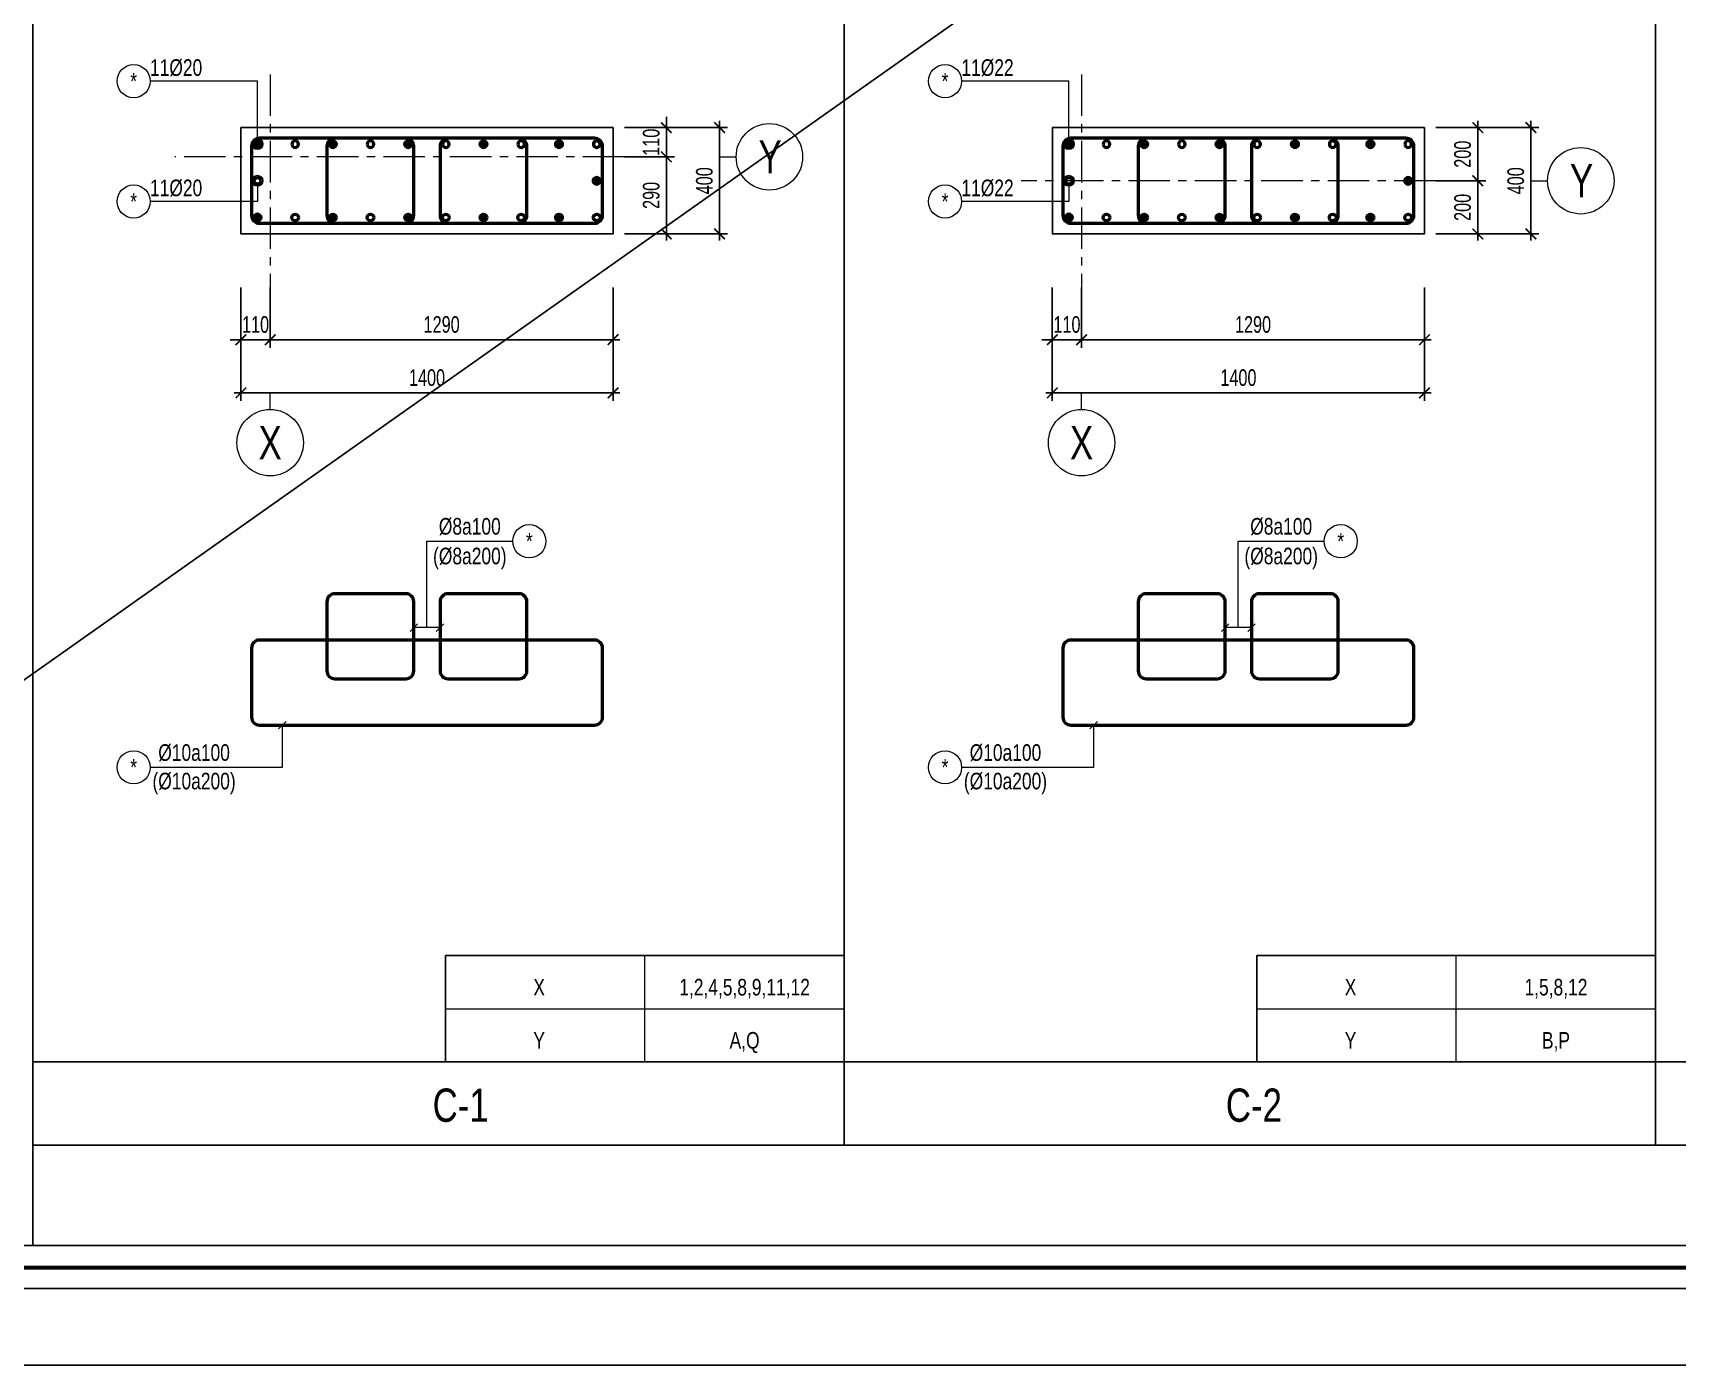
# Model space of a CAD drawing. Header units: millimetres. Extents: x -17374 to 181693, y -29783 to 15580.
# Drawn here: x 26665 to 32851, y 0 to 5011 of the extents above; entities that cross this region are included whole.
import ezdxf
from ezdxf.enums import TextEntityAlignment as Align

# ---------------------------------------------------------------- set-up
doc = ezdxf.new("R2010")
doc.units = ezdxf.units.MM
doc.header["$LTSCALE"] = 250
doc.header["$MEASUREMENT"] = 0
doc.linetypes.add('CENTER', pattern=[2, 1.25, -0.25, 0.25, -0.25])
doc.linetypes.add('CENTER2', pattern=[1.125, 0.75, -0.125, 0.125, -0.125])
doc.layers.add('CDC-KHUNGTEN', color=7, linetype='Continuous')
for name, color, linetype, lineweight in [('CDC.01.AXIS', 160, 'CENTER2', 13), ('CDC.02.DIM', 1, 'Continuous', 18), ('CDC.03.BORDER', 3, 'Continuous', 25), ('CDC.05.STEEL', 4, 'Continuous', 50), ('CDC.06.TEXT', 2, 'Continuous', 18), ('CDC.11.NOTE', 8, 'Continuous', 18), ('CDC.14.STEELNUM', 9, 'Continuous', 18), ('STEEL_NODE', 6, 'Continuous', 50)]:
    doc.layers.add(name, color=color, linetype=linetype, lineweight=lineweight)
doc.layers.add('KCS_Plotter', color=11, linetype='Continuous', plot=False)
doc.styles.add('KC_BIGTEXT', font='arial.ttf', dxfattribs={"width": 0.7})
doc.styles.add('KC_SMTEXT', font='arial.ttf', dxfattribs={"width": 0.7})
doc.styles.add('KCS_BIGTEXT', font='arial.ttf', dxfattribs={"width": 0.75})
doc.styles.add('KCS_SMTEXT', font='arial.ttf', dxfattribs={"width": 0.7})
doc.dimstyles.new('KCS_DIM25', dxfattribs={"dimscale": 25, "dimtxt": 2.5, "dimasz": 1.6, "dimexe": 1.2, "dimexo": 0, "dimgap": 1, "dimtad": 1, "dimdec": 0, "dimzin": 0, "dimdsep": 46, "dimtxsty": 'KCS_SMTEXT', "dimblk": 'ARCHTICK', "dimcen": 0, "dimdle": 1, "dimclrd": 1, "dimclre": 1, "dimclrt": 2, "dimadec": 0, "dimazin": 0, "dimtfac": 1, "dimtdec": 0, "dimtix": 1, "dimtmove": 2, "dimatfit": 3, "dimfxl": 1, "dimtolj": 1, "dimtzin": 0, "dimarcsym": 0})

# ---------------------------------------------------------------- blocks, each defined once
blk = doc.blocks.new('_ArchTick')
at = {"color": 0, "linetype": 'ByBlock', "const_width": 0.15}
blk.add_lwpolyline([(-0.5, -0.5), (0.5, 0.5)], dxfattribs=at)
blk = doc.blocks.new('*D483')
at = {"layer": 'CDC.02.DIM', "color": 1, "lineweight": -2, "transparency": 16777216}
for p, q in [((28890.4, 4544.7), (29078.6, 4544.7)), ((29048.6, 4569.7), (29048.6, 4229.7)), ((28890.4, 4254.7), (29078.6, 4254.7))]:
    blk.add_line(p, q, dxfattribs=at)
at = {"layer": 'Defpoints', "color": 0, "transparency": 16777216}
for p in [(28890.4, 4544.7), (28890.4, 4254.7), (29048.6, 4254.7)]:
    blk.add_point(p, dxfattribs=at)
at = {"layer": 'CDC.02.DIM', "color": 1, "lineweight": -2, "transparency": 16777216, "xscale": 40, "yscale": 40, "zscale": 40}
for p, rotation in [((29048.6, 4544.7), 90), ((29048.6, 4254.7), 270)]:
    blk.add_blockref('_ArchTick', p, dxfattribs=dict(at, rotation=rotation))
at = {"layer": 'CDC.02.DIM', "color": 2, "transparency": 16777216, "insert": (28991.6, 4399.7), "char_height": 62.5, "attachment_point": 5, "rotation": 90, "style": 'KCS_SMTEXT'}
blk.add_mtext('\\A1;290', dxfattribs=at)
blk = doc.blocks.new('*D481')
at = {"layer": 'CDC.02.DIM', "color": 1, "lineweight": -2, "transparency": 16777216}
for p, q in [((28890.4, 4654.7), (29078.6, 4654.7)), ((29048.6, 4654.7), (29048.6, 4694.7)), ((29048.6, 4654.7), (29048.6, 4544.7)), ((28890.4, 4544.7), (29078.6, 4544.7)), ((29048.6, 4544.7), (29048.6, 4504.7))]:
    blk.add_line(p, q, dxfattribs=at)
at = {"layer": 'Defpoints', "color": 0, "transparency": 16777216}
for p in [(28890.4, 4654.7), (28890.4, 4544.7), (29048.6, 4544.7)]:
    blk.add_point(p, dxfattribs=at)
at = {"layer": 'CDC.02.DIM', "color": 1, "lineweight": -2, "transparency": 16777216, "xscale": 40, "yscale": 40, "zscale": 40}
for p, rotation in [((29048.6, 4654.7), 270), ((29048.6, 4544.7), 90)]:
    blk.add_blockref('_ArchTick', p, dxfattribs=dict(at, rotation=rotation))
at = {"layer": 'CDC.02.DIM', "color": 2, "transparency": 16777216, "insert": (28991.6, 4599.7), "char_height": 62.5, "attachment_point": 5, "rotation": 90, "style": 'KCS_SMTEXT'}
blk.add_mtext('\\A1;110', dxfattribs=at)
blk = doc.blocks.new('*D482')
at = {"layer": 'CDC.02.DIM', "color": 1, "lineweight": -2, "transparency": 16777216}
for p, q in [((28890.4, 4654.7), (29278.6, 4654.7)), ((29248.6, 4679.7), (29248.6, 4229.7)), ((28890.4, 4254.7), (29278.6, 4254.7))]:
    blk.add_line(p, q, dxfattribs=at)
at = {"layer": 'Defpoints', "color": 0, "transparency": 16777216}
for p in [(28890.4, 4654.7), (28890.4, 4254.7), (29248.6, 4254.7)]:
    blk.add_point(p, dxfattribs=at)
at = {"layer": 'CDC.02.DIM', "color": 1, "lineweight": -2, "transparency": 16777216, "xscale": 40, "yscale": 40, "zscale": 40}
for p, rotation in [((29248.6, 4654.7), 90), ((29248.6, 4254.7), 270)]:
    blk.add_blockref('_ArchTick', p, dxfattribs=dict(at, rotation=rotation))
at = {"layer": 'CDC.02.DIM', "color": 2, "transparency": 16777216, "insert": (29191.6, 4454.7), "char_height": 62.5, "attachment_point": 5, "rotation": 90, "style": 'KCS_SMTEXT'}
blk.add_mtext('\\A1;400', dxfattribs=at)
blk = doc.blocks.new('*D484')
at = {"layer": 'CDC.02.DIM', "color": 1, "lineweight": -2, "transparency": 16777216}
for p, q in [((27448.1, 4053.4), (27448.1, 3827)), ((27558.1, 4053.4), (27558.1, 3827)), ((27448.1, 3857), (27408.1, 3857)), ((27448.1, 3857), (27558.1, 3857)), ((27558.1, 3857), (27598.1, 3857))]:
    blk.add_line(p, q, dxfattribs=at)
at = {"layer": 'Defpoints', "color": 0, "transparency": 16777216}
for p in [(27448.1, 4053.4), (27558.1, 4053.4), (27558.1, 3857)]:
    blk.add_point(p, dxfattribs=at)
at = {"layer": 'CDC.02.DIM', "color": 1, "lineweight": -2, "transparency": 16777216, "xscale": 40, "yscale": 40, "zscale": 40}
blk.add_blockref('_ArchTick', (27448.1, 3857), dxfattribs=at)
at = {"layer": 'CDC.02.DIM', "color": 1, "lineweight": -2, "transparency": 16777216, "xscale": 40, "yscale": 40, "zscale": 40, "rotation": 180}
blk.add_blockref('_ArchTick', (27558.1, 3857), dxfattribs=at)
at = {"layer": 'CDC.02.DIM', "color": 2, "transparency": 16777216, "insert": (27503.1, 3913.9), "char_height": 62.5, "attachment_point": 5, "style": 'KCS_SMTEXT'}
blk.add_mtext('\\A1;110', dxfattribs=at)
blk = doc.blocks.new('*D485')
at = {"layer": 'CDC.02.DIM', "color": 1, "lineweight": -2, "transparency": 16777216}
for p, q in [((27448.1, 4053.4), (27448.1, 3627)), ((28848.1, 4053.4), (28848.1, 3627)), ((28873.1, 3657), (27423.1, 3657))]:
    blk.add_line(p, q, dxfattribs=at)
at = {"layer": 'Defpoints', "color": 0, "transparency": 16777216}
for p in [(27448.1, 4053.4), (28848.1, 4053.4), (27448.1, 3657)]:
    blk.add_point(p, dxfattribs=at)
at = {"layer": 'CDC.02.DIM', "color": 1, "lineweight": -2, "transparency": 16777216, "xscale": 40, "yscale": 40, "zscale": 40, "rotation": 180}
blk.add_blockref('_ArchTick', (27448.1, 3657), dxfattribs=at)
at = {"layer": 'CDC.02.DIM', "color": 1, "lineweight": -2, "transparency": 16777216, "xscale": 40, "yscale": 40, "zscale": 40}
blk.add_blockref('_ArchTick', (28848.1, 3657), dxfattribs=at)
at = {"layer": 'CDC.02.DIM', "color": 2, "transparency": 16777216, "insert": (28148.1, 3713.9), "char_height": 62.5, "attachment_point": 5, "style": 'KCS_SMTEXT'}
blk.add_mtext('\\A1;1400', dxfattribs=at)
blk = doc.blocks.new('KC_SNODE')
at = {"layer": 'STEEL_NODE'}
blk.add_hatch(color=256, dxfattribs=at).paths.add_polyline_path([(12.5, 0, 1), (-12.5, 0, 1)])
blk.add_circle((0, 0), 12.5, dxfattribs=at)
blk = doc.blocks.new('KC_SNODE_2')
at = {"layer": 'STEEL_NODE', "color": 3}
blk.add_circle((0, 0), 12.5, dxfattribs=at)
blk = doc.blocks.new('*D486')
at = {"layer": 'CDC.02.DIM', "color": 1, "lineweight": -2, "transparency": 16777216}
for p, q in [((27558.1, 4053.4), (27558.1, 3827)), ((28848.1, 4053.4), (28848.1, 3827)), ((27533.1, 3857), (28873.1, 3857))]:
    blk.add_line(p, q, dxfattribs=at)
at = {"layer": 'Defpoints', "color": 0, "transparency": 16777216}
for p in [(27558.1, 4053.4), (28848.1, 4053.4), (28848.1, 3857)]:
    blk.add_point(p, dxfattribs=at)
at = {"layer": 'CDC.02.DIM', "color": 1, "lineweight": -2, "transparency": 16777216, "xscale": 40, "yscale": 40, "zscale": 40, "rotation": 180}
blk.add_blockref('_ArchTick', (27558.1, 3857), dxfattribs=at)
at = {"layer": 'CDC.02.DIM', "color": 1, "lineweight": -2, "transparency": 16777216, "xscale": 40, "yscale": 40, "zscale": 40}
blk.add_blockref('_ArchTick', (28848.1, 3857), dxfattribs=at)
at = {"layer": 'CDC.02.DIM', "color": 2, "transparency": 16777216, "insert": (28203.1, 3913.9), "char_height": 62.5, "attachment_point": 5, "style": 'KCS_SMTEXT'}
blk.add_mtext('\\A1;1290', dxfattribs=at)
blk = doc.blocks.new('_Axis name')
at = {"layer": 'CDC.02.DIM'}
blk.add_line((0, 2.5), (0, 0), dxfattribs=at)
blk.add_circle((0, 7.5), 5, dxfattribs=at)
at = {"layer": 'CDC.02.DIM', "color": 4, "style": 'KCS_BIGTEXT', "width": 0.75}
blk.add_attdef('.', text='', height=5, rotation=180, dxfattribs=at).set_placement((0, 7.5), align=Align.MIDDLE)
blk = doc.blocks.new('*D498')
at = {"layer": 'CDC.02.DIM', "color": 1, "lineweight": -2, "transparency": 16777216}
for p, q in [((30500.4, 4053.4), (30500.4, 3827)), ((30610.4, 4053.4), (30610.4, 3827)), ((30500.4, 3857), (30460.4, 3857)), ((30500.4, 3857), (30610.4, 3857)), ((30610.4, 3857), (30650.4, 3857))]:
    blk.add_line(p, q, dxfattribs=at)
at = {"layer": 'Defpoints', "color": 0, "transparency": 16777216}
for p in [(30500.4, 4053.4), (30610.4, 4053.4), (30610.4, 3857)]:
    blk.add_point(p, dxfattribs=at)
at = {"layer": 'CDC.02.DIM', "color": 1, "lineweight": -2, "transparency": 16777216, "xscale": 40, "yscale": 40, "zscale": 40}
blk.add_blockref('_ArchTick', (30500.4, 3857), dxfattribs=at)
at = {"layer": 'CDC.02.DIM', "color": 1, "lineweight": -2, "transparency": 16777216, "xscale": 40, "yscale": 40, "zscale": 40, "rotation": 180}
blk.add_blockref('_ArchTick', (30610.4, 3857), dxfattribs=at)
at = {"layer": 'CDC.02.DIM', "color": 2, "transparency": 16777216, "insert": (30555.4, 3913.9), "char_height": 62.5, "attachment_point": 5, "style": 'KCS_SMTEXT'}
blk.add_mtext('\\A1;110', dxfattribs=at)
blk = doc.blocks.new('*D499')
at = {"layer": 'CDC.02.DIM', "color": 1, "lineweight": -2, "transparency": 16777216}
for p, q in [((30500.4, 4053.4), (30500.4, 3627)), ((31900.4, 4053.4), (31900.4, 3627)), ((31925.4, 3657), (30475.4, 3657))]:
    blk.add_line(p, q, dxfattribs=at)
at = {"layer": 'Defpoints', "color": 0, "transparency": 16777216}
for p in [(30500.4, 4053.4), (31900.4, 4053.4), (30500.4, 3657)]:
    blk.add_point(p, dxfattribs=at)
at = {"layer": 'CDC.02.DIM', "color": 1, "lineweight": -2, "transparency": 16777216, "xscale": 40, "yscale": 40, "zscale": 40, "rotation": 180}
blk.add_blockref('_ArchTick', (30500.4, 3657), dxfattribs=at)
at = {"layer": 'CDC.02.DIM', "color": 1, "lineweight": -2, "transparency": 16777216, "xscale": 40, "yscale": 40, "zscale": 40}
blk.add_blockref('_ArchTick', (31900.4, 3657), dxfattribs=at)
at = {"layer": 'CDC.02.DIM', "color": 2, "transparency": 16777216, "insert": (31200.4, 3713.9), "char_height": 62.5, "attachment_point": 5, "style": 'KCS_SMTEXT'}
blk.add_mtext('\\A1;1400', dxfattribs=at)
blk = doc.blocks.new('*D500')
at = {"layer": 'CDC.02.DIM', "color": 1, "lineweight": -2, "transparency": 16777216}
for p, q in [((30610.4, 4053.4), (30610.4, 3827)), ((31900.4, 4053.4), (31900.4, 3827)), ((30585.4, 3857), (31925.4, 3857))]:
    blk.add_line(p, q, dxfattribs=at)
at = {"layer": 'Defpoints', "color": 0, "transparency": 16777216}
for p in [(30610.4, 4053.4), (31900.4, 4053.4), (31900.4, 3857)]:
    blk.add_point(p, dxfattribs=at)
at = {"layer": 'CDC.02.DIM', "color": 1, "lineweight": -2, "transparency": 16777216, "xscale": 40, "yscale": 40, "zscale": 40, "rotation": 180}
blk.add_blockref('_ArchTick', (30610.4, 3857), dxfattribs=at)
at = {"layer": 'CDC.02.DIM', "color": 1, "lineweight": -2, "transparency": 16777216, "xscale": 40, "yscale": 40, "zscale": 40}
blk.add_blockref('_ArchTick', (31900.4, 3857), dxfattribs=at)
at = {"layer": 'CDC.02.DIM', "color": 2, "transparency": 16777216, "insert": (31255.4, 3913.9), "char_height": 62.5, "attachment_point": 5, "style": 'KCS_SMTEXT'}
blk.add_mtext('\\A1;1290', dxfattribs=at)
blk = doc.blocks.new('*D501')
at = {"layer": 'CDC.02.DIM', "color": 1, "lineweight": -2, "transparency": 16777216}
for p, q in [((31942.7, 4654.7), (32130.8, 4654.7)), ((32100.8, 4679.7), (32100.8, 4429.7)), ((31942.7, 4454.7), (32130.8, 4454.7))]:
    blk.add_line(p, q, dxfattribs=at)
at = {"layer": 'Defpoints', "color": 0, "transparency": 16777216}
for p in [(31942.7, 4654.7), (31942.7, 4454.7), (32100.8, 4454.7)]:
    blk.add_point(p, dxfattribs=at)
at = {"layer": 'CDC.02.DIM', "color": 1, "lineweight": -2, "transparency": 16777216, "xscale": 40, "yscale": 40, "zscale": 40}
for p, rotation in [((32100.8, 4654.7), 90), ((32100.8, 4454.7), 270)]:
    blk.add_blockref('_ArchTick', p, dxfattribs=dict(at, rotation=rotation))
at = {"layer": 'CDC.02.DIM', "color": 2, "transparency": 16777216, "insert": (32043.9, 4554.7), "char_height": 62.5, "attachment_point": 5, "rotation": 90, "style": 'KCS_SMTEXT'}
blk.add_mtext('\\A1;200', dxfattribs=at)
blk = doc.blocks.new('*D502')
at = {"layer": 'CDC.02.DIM', "color": 1, "lineweight": -2, "transparency": 16777216}
for p, q in [((31942.7, 4654.7), (32330.8, 4654.7)), ((32300.8, 4679.7), (32300.8, 4229.7)), ((31942.7, 4254.7), (32330.8, 4254.7))]:
    blk.add_line(p, q, dxfattribs=at)
at = {"layer": 'Defpoints', "color": 0, "transparency": 16777216}
for p in [(31942.7, 4654.7), (31942.7, 4254.7), (32300.8, 4254.7)]:
    blk.add_point(p, dxfattribs=at)
at = {"layer": 'CDC.02.DIM', "color": 1, "lineweight": -2, "transparency": 16777216, "xscale": 40, "yscale": 40, "zscale": 40}
for p, rotation in [((32300.8, 4654.7), 90), ((32300.8, 4254.7), 270)]:
    blk.add_blockref('_ArchTick', p, dxfattribs=dict(at, rotation=rotation))
at = {"layer": 'CDC.02.DIM', "color": 2, "transparency": 16777216, "insert": (32243.9, 4454.7), "char_height": 62.5, "attachment_point": 5, "rotation": 90, "style": 'KCS_SMTEXT'}
blk.add_mtext('\\A1;400', dxfattribs=at)
blk = doc.blocks.new('*D503')
at = {"layer": 'CDC.02.DIM', "color": 1, "lineweight": -2, "transparency": 16777216}
for p, q in [((31942.7, 4454.7), (32130.8, 4454.7)), ((32100.8, 4479.7), (32100.8, 4229.7)), ((31942.7, 4254.7), (32130.8, 4254.7))]:
    blk.add_line(p, q, dxfattribs=at)
at = {"layer": 'Defpoints', "color": 0, "transparency": 16777216}
for p in [(31942.7, 4454.7), (31942.7, 4254.7), (32100.8, 4254.7)]:
    blk.add_point(p, dxfattribs=at)
at = {"layer": 'CDC.02.DIM', "color": 1, "lineweight": -2, "transparency": 16777216, "xscale": 40, "yscale": 40, "zscale": 40}
for p, rotation in [((32100.8, 4454.7), 90), ((32100.8, 4254.7), 270)]:
    blk.add_blockref('_ArchTick', p, dxfattribs=dict(at, rotation=rotation))
at = {"layer": 'CDC.02.DIM', "color": 2, "transparency": 16777216, "insert": (32043.9, 4354.7), "char_height": 62.5, "attachment_point": 5, "rotation": 90, "style": 'KCS_SMTEXT'}
blk.add_mtext('\\A1;200', dxfattribs=at)
blk = doc.blocks.new('Khung tên chuẩn')
at = {"layer": 'CDC-KHUNGTEN', "color": 8}
blk.add_lwpolyline([(75096, 1100), (83000, 1100), (83000, 58300), (3000, 58300), (3000, 1100), (75096, 1100)], dxfattribs=at)
at = {"layer": 'CDC-KHUNGTEN', "color": 255, "lineweight": 60}
blk.add_lwpolyline([(74900, 1400), (74900, 58000), (3300, 58000), (3300, 1400), (74900, 1400)], close=True, dxfattribs=at)
at = {"layer": 'Defpoints', "color": 1, "ltscale": 0.2}
blk.add_lwpolyline([(0, 0), (0, 59400), (84100, 59400), (84100, 0), (0, 0)], close=True, dxfattribs=at)

msp = doc.modelspace()

# ---------------------------------------------------------------- linework, layer by layer
at = {"layer": 'CDC.01.AXIS', "linetype": 'CENTER', "ltscale": 0.5}
for p, q in [((27558.14, 4854.75), (27558.14, 4053.4)), ((30610.43, 4854.75), (30610.43, 4053.4)), ((28890.37, 4544.75), (27199.71, 4544.75)), ((31942.66, 4454.75), (30383.56, 4454.75))]:
    msp.add_line(p, q, dxfattribs=at)
at = {"layer": 'CDC.02.DIM'}
for p, q in [((29248.56, 4544.75), (29311.06, 4544.75)), ((32300.85, 4454.75), (32363.35, 4454.75))]:
    msp.add_line(p, q, dxfattribs=at)
for centre in [(29436.06, 4544.75), (32488.35, 4454.75)]:
    msp.add_circle(centre, 125, dxfattribs=at)
at = {"layer": 'CDC.03.BORDER'}
for p, q in [((26665.43, 449.69), (26665.43, 14640.33)), ((29717.72, 14640.33), (29717.72, 826.99)), ((32770.01, 14640.33), (32770.01, 826.99)), ((28217.72, 1140.33), (28217.72, 1540.33)), ((28217.72, 1140.33), (28217.72, 1540.33)), ((28217.72, 1540.33), (29717.72, 1540.33)), ((28217.72, 1540.33), (29717.72, 1540.33)), ((31270.01, 1140.33), (31270.01, 1540.33)), ((31270.01, 1140.33), (31270.01, 1540.33)), ((31270.01, 1540.33), (32770.01, 1540.33)), ((31270.01, 1540.33), (32770.01, 1540.33)), ((26665.43, 1140.33), (42262.73, 1140.33)), ((26665.43, 826.99), (42262.73, 826.99)), ((24078.87, 449.69), (42262.73, 449.69))]:
    msp.add_line(p, q, dxfattribs=at)
for points in [[(28848.14, 4654.75), (28848.14, 4254.75), (27448.14, 4254.75), (27448.14, 4654.75)], [(31900.43, 4654.75), (31900.43, 4254.75), (30500.43, 4254.75), (30500.43, 4654.75)]]:
    msp.add_lwpolyline(points, close=True, dxfattribs=at)
at = {"layer": 'CDC.05.STEEL'}
for points in [[(27488.14, 4584.75), (27488.14, 4324.75, 0.4142136), (27518.14, 4294.75), (28778.4, 4294.75, 0.4142136), (28808.4, 4324.75), (28808.4, 4584.75, 0.4142136), (28778.4, 4614.75), (27518.14, 4614.75, 0.4142136)], [(27801.56, 4294.75), (28068.44, 4294.75, 0.4142136), (28098.44, 4324.75), (28098.44, 4584.75, 0.4142136), (28068.44, 4614.75), (27801.56, 4614.75, 0.4142136), (27771.56, 4584.75), (27771.56, 4324.75, 0.4142136)], [(28227.07, 4294.75), (28493.95, 4294.75, 0.4142136), (28523.95, 4324.75), (28523.95, 4584.75, 0.4142136), (28493.95, 4614.75), (28227.07, 4614.75, 0.4142136), (28197.07, 4584.75), (28197.07, 4324.75, 0.4142136)], [(30540.43, 4584.75), (30540.43, 4324.75, 0.4142136), (30570.43, 4294.75), (31830.68, 4294.75, 0.4142136), (31860.68, 4324.75), (31860.68, 4584.75, 0.4142136), (31830.68, 4614.75), (30570.43, 4614.75, 0.4142136)], [(30853.85, 4294.75), (31120.73, 4294.75, 0.4142136), (31150.73, 4324.75), (31150.73, 4584.75, 0.4142136), (31120.73, 4614.75), (30853.85, 4614.75, 0.4142136), (30823.85, 4584.75), (30823.85, 4324.75, 0.4142136)], [(31279.36, 4294.75), (31546.24, 4294.75, 0.4142136), (31576.24, 4324.75), (31576.24, 4584.75, 0.4142136), (31546.24, 4614.75), (31279.36, 4614.75, 0.4142136), (31249.36, 4584.75), (31249.36, 4324.75, 0.4142136)], [(27801.56, 2581.49), (28068.44, 2581.49, 0.4142136), (28098.44, 2611.49), (28098.44, 2871.49, 0.4142136), (28068.44, 2901.49), (27801.56, 2901.49, 0.4142136), (27771.56, 2871.49), (27771.56, 2611.49, 0.4142136)], [(28227.07, 2581.49), (28493.95, 2581.49, 0.4142136), (28523.95, 2611.49), (28523.95, 2871.49, 0.4142136), (28493.95, 2901.49), (28227.07, 2901.49, 0.4142136), (28197.07, 2871.49), (28197.07, 2611.49, 0.4142136)], [(30853.85, 2581.49), (31120.73, 2581.49, 0.4142136), (31150.73, 2611.49), (31150.73, 2871.49, 0.4142136), (31120.73, 2901.49), (30853.85, 2901.49, 0.4142136), (30823.85, 2871.49), (30823.85, 2611.49, 0.4142136)], [(31279.36, 2581.49), (31546.24, 2581.49, 0.4142136), (31576.24, 2611.49), (31576.24, 2871.49, 0.4142136), (31546.24, 2901.49), (31279.36, 2901.49, 0.4142136), (31249.36, 2871.49), (31249.36, 2611.49, 0.4142136)], [(27488.14, 2697.32), (27488.14, 2437.32, 0.4142136), (27518.14, 2407.32), (28778.4, 2407.32, 0.4142136), (28808.4, 2437.32), (28808.4, 2697.32, 0.4142136), (28778.4, 2727.32), (27518.14, 2727.32, 0.4142136)], [(30540.43, 2697.32), (30540.43, 2437.32, 0.4142136), (30570.43, 2407.32), (31830.68, 2407.32, 0.4142136), (31860.68, 2437.32), (31860.68, 2697.32, 0.4142136), (31830.68, 2727.32), (30570.43, 2727.32, 0.4142136)]]:
    msp.add_lwpolyline(points, format="xyb", close=True, dxfattribs=at)
at = {"layer": 'CDC.11.NOTE', "color": 1}
for p, q in [((28147.75, 2774.07), (28147.75, 3098.81)), ((28147.75, 3098.81), (28470.41, 3098.81)), ((31200.04, 2774.07), (31200.04, 3098.81)), ((31200.04, 3098.81), (31522.7, 3098.81)), ((28084.38, 2760.01), (28112.5, 2788.13)), ((28183.01, 2760.01), (28211.13, 2788.13)), ((31136.67, 2760.01), (31164.79, 2788.13)), ((31235.3, 2760.01), (31263.42, 2788.13)), ((28197.07, 2774.07), (28098.44, 2774.07)), ((31249.36, 2774.07), (31150.73, 2774.07)), ((27589.78, 2393.27), (27617.9, 2421.39)), ((30642.07, 2393.27), (30670.19, 2421.39)), ((28967.72, 1140.33), (28967.72, 1540.33)), ((28967.72, 1140.33), (28967.72, 1540.33)), ((32020.01, 1140.33), (32020.01, 1540.33)), ((32020.01, 1140.33), (32020.01, 1540.33)), ((28217.72, 1340.33), (29717.72, 1340.33)), ((28217.72, 1340.33), (29717.72, 1340.33)), ((31270.01, 1340.33), (32770.01, 1340.33)), ((31270.01, 1340.33), (32770.01, 1340.33))]:
    msp.add_line(p, q, dxfattribs=at)
for points in [[(27509.88, 4613.59), (27509.88, 4829.35), (27107.02, 4829.35)], [(30562.16, 4613.59), (30562.16, 4829.35), (30159.31, 4829.35)], [(27509.88, 4433.92), (27509.88, 4376.73), (27107.02, 4376.73)], [(30562.16, 4433.92), (30562.16, 4376.73), (30159.31, 4376.73)], [(27509.88, 4294.81), (27509.88, 4295.91)], [(30562.16, 4294.81), (30562.16, 4295.91)], [(27602.83, 2407.32), (27602.83, 2248.46), (27107.02, 2248.46)], [(30655.12, 2407.32), (30655.12, 2248.46), (30159.31, 2248.46)]]:
    msp.add_lwpolyline(points, dxfattribs=at)
for centre in [(27509.88, 4592.75), (30562.16, 4592.75), (27509.88, 4454.75), (30562.16, 4454.75)]:
    msp.add_circle(centre, 20.83, dxfattribs=at)
at = {"layer": 'CDC.14.STEELNUM'}
for centre in [(27044.52, 4829.35), (30096.81, 4829.35), (27044.52, 4376.73), (30096.81, 4376.73), (28532.91, 3098.81), (31585.2, 3098.81), (27044.52, 2248.46), (30096.81, 2248.46)]:
    msp.add_circle(centre, 62.5, dxfattribs=at)
at = {"layer": 'KCS_Plotter'}
msp.add_line((22982.18, 0), (45040.92, 15580.13), dxfattribs=at)

# ---------------------------------------------------------------- block references
at = {"xscale": 0.2622917978442274, "yscale": 0.2622917978442274, "zscale": 0.2622917978442274}
msp.add_blockref('Khung tên chuẩn', (22982.18, 0), dxfattribs=at)
at = {"layer": 'CDC.02.DIM', "xscale": 25, "yscale": 25, "zscale": 25, "rotation": 180}
for p in [(27558.14, 3657.01), (30610.43, 3657.01)]:
    msp.add_blockref('_Axis name', p, dxfattribs=at).add_auto_attribs({'.': 'X'})
at = {"layer": 'STEEL_NODE', "xscale": -1}
for name, p in [('KC_SNODE', (27509.88, 4592.75)), ('KC_SNODE_2', (27651.71, 4592.75)), ('KC_SNODE_2', (27793.55, 4592.75)), ('KC_SNODE_2', (27935.39, 4592.75)), ('KC_SNODE_2', (28077.22, 4592.75)), ('KC_SNODE_2', (28219.06, 4592.75)), ('KC_SNODE_2', (28360.9, 4592.75)), ('KC_SNODE_2', (28502.73, 4592.75)), ('KC_SNODE_2', (28644.57, 4592.75)), ('KC_SNODE_2', (28786.41, 4592.75)), ('KC_SNODE', (30562.16, 4592.75)), ('KC_SNODE_2', (30704, 4592.75)), ('KC_SNODE_2', (30845.84, 4592.75)), ('KC_SNODE_2', (30987.67, 4592.75)), ('KC_SNODE_2', (31129.51, 4592.75)), ('KC_SNODE_2', (31271.35, 4592.75)), ('KC_SNODE_2', (31413.18, 4592.75)), ('KC_SNODE_2', (31555.02, 4592.75)), ('KC_SNODE_2', (31696.86, 4592.75)), ('KC_SNODE_2', (31838.7, 4592.75)), ('KC_SNODE_2', (28786.41, 4454.75)), ('KC_SNODE_2', (31838.7, 4454.75))]:
    msp.add_blockref(name, p, dxfattribs=at)
at = {"layer": 'STEEL_NODE'}
for name, p in [('KC_SNODE_2', (27509.88, 4592.75)), ('KC_SNODE', (27793.55, 4592.75)), ('KC_SNODE', (28077.22, 4592.75)), ('KC_SNODE', (28360.9, 4592.75)), ('KC_SNODE', (28644.57, 4592.75)), ('KC_SNODE_2', (30562.16, 4592.75)), ('KC_SNODE', (30845.84, 4592.75)), ('KC_SNODE', (31129.51, 4592.75)), ('KC_SNODE', (31413.18, 4592.75)), ('KC_SNODE', (31696.86, 4592.75)), ('KC_SNODE_2', (27509.88, 4454.75)), ('KC_SNODE', (28786.41, 4454.75)), ('KC_SNODE_2', (30562.16, 4454.75)), ('KC_SNODE', (31838.7, 4454.75)), ('KC_SNODE', (27509.88, 4316.74)), ('KC_SNODE', (27793.55, 4316.74)), ('KC_SNODE', (28077.22, 4316.74)), ('KC_SNODE', (28360.9, 4316.74)), ('KC_SNODE', (28644.57, 4316.74)), ('KC_SNODE', (30562.16, 4316.74)), ('KC_SNODE', (30845.84, 4316.74)), ('KC_SNODE', (31129.51, 4316.74)), ('KC_SNODE', (31413.18, 4316.74)), ('KC_SNODE', (31696.86, 4316.74))]:
    msp.add_blockref(name, p, dxfattribs=at)
at = {"layer": 'STEEL_NODE', "xscale": -1, "rotation": 180}
for p in [(27509.88, 4316.74), (30562.16, 4316.74)]:
    msp.add_blockref('KC_SNODE_2', p, dxfattribs=at)
at = {"layer": 'STEEL_NODE', "rotation": 180}
for p in [(27651.71, 4316.74), (27793.55, 4316.74), (27935.39, 4316.74), (28077.22, 4316.74), (28219.06, 4316.74), (28360.9, 4316.74), (28502.73, 4316.74), (28644.57, 4316.74), (28786.41, 4316.74), (30704, 4316.74), (30845.84, 4316.74), (30987.67, 4316.74), (31129.51, 4316.74), (31271.35, 4316.74), (31413.18, 4316.74), (31555.02, 4316.74), (31696.86, 4316.74), (31838.7, 4316.74)]:
    msp.add_blockref('KC_SNODE_2', p, dxfattribs=at)

# ---------------------------------------------------------------- texts
at = {"layer": 'CDC.02.DIM', "color": 4, "style": 'KCS_BIGTEXT', "text_generation_flag": 6, "width": 0.75}
for p in [(29438.98, 4544.75), (32491.27, 4454.75)]:
    msp.add_attdef('Y', text='.', height=125, rotation=180, dxfattribs=at).set_placement(p, align=Align.MIDDLE)
at = {"layer": 'CDC.06.TEXT', "style": 'KC_SMTEXT', "width": 0.75}
for s, p in [('11%%C20', (27204.26, 4849.35)), ('11%%C22', (30256.55, 4849.35)), ('11%%C20', (27204.26, 4396.73)), ('11%%C22', (30256.55, 4396.73)), ('%%c8a100', (28309.08, 3123.81)), ('%%c8a100', (31361.37, 3123.81)), ('(%%C8a200)', (28309.08, 3012.16)), ('(%%C8a200)', (31361.37, 3012.16)), ('%%C10a100', (27271.81, 2272.85)), ('%%C10a100', (30324.1, 2272.85)), ('(%%C10a200)', (27271.81, 2165.65)), ('(%%C10a200)', (30324.1, 2165.65)), ('1,2,4,5,8,9,11,12', (29342.72, 1390.33)), ('1,5,8,12', (32395.01, 1390.33)), ('A,Q', (29342.72, 1190.33)), ('B,P', (32395.01, 1190.33))]:
    msp.add_text(s, height=62.5, dxfattribs=at).set_placement(p, align=Align.CENTER)
for s, p in [('X', (28548.07, 1390.33)), ('X', (31600.36, 1390.33)), ('Y', (28548.07, 1190.33)), ('Y', (31600.36, 1190.33))]:
    msp.add_text(s, height=62.5, dxfattribs=at).set_placement(p)
at = {"layer": 'CDC.06.TEXT', "color": 4, "style": 'KC_BIGTEXT', "width": 0.75}
for s, p in [('C-1', (28274.69, 915.28)), ('C-2', (31258.59, 915.28))]:
    msp.add_text(s, height=125, dxfattribs=at).set_placement(p, align=Align.CENTER)
at = {"layer": 'CDC.14.STEELNUM', "color": 2, "style": 'KC_SMTEXT', "width": 0.75}
for p in [(27044.52, 4829.35), (30096.81, 4829.35), (27044.52, 4376.73), (30096.81, 4376.73), (28533.13, 3098.81), (31585.42, 3098.81), (27044.52, 2248.46), (30096.81, 2248.46)]:
    msp.add_text('*', height=62.5, dxfattribs=at).set_placement(p, align=Align.MIDDLE_CENTER)

# ---------------------------------------------------------------- dimensions: what is measured, and where the dimension line sits
at = {"layer": 'CDC.02.DIM'}
for base, p1, p2, angle, picture, middle in [((29048.56, 4544.75), (28890.37, 4654.75), (28890.37, 4544.75), 90, '*D481', (28991.65, 4599.75)), ((29248.56, 4254.75), (28890.37, 4654.75), (28890.37, 4254.75), 90, '*D482', (29191.65, 4454.75)), ((32100.85, 4454.75), (31942.66, 4654.75), (31942.66, 4454.75), 90, '*D501', (32043.93, 4554.75)), ((32300.85, 4254.75), (31942.66, 4654.75), (31942.66, 4254.75), 90, '*D502', (32243.93, 4454.75)), ((29048.56, 4254.75), (28890.37, 4544.75), (28890.37, 4254.75), 270, '*D483', (28991.65, 4399.75)), ((32100.85, 4254.75), (31942.66, 4454.75), (31942.66, 4254.75), 270, '*D503', (32043.93, 4354.75))]:
    dim = msp.add_linear_dim(base=base, p1=p1, p2=p2, angle=angle, dimstyle='KCS_DIM25', dxfattribs=at)
    dim.commit()
    dim.dimension.update_dxf_attribs({"geometry": picture, "text_midpoint": middle})
for base, p1, p2, picture, middle in [((27558.14, 3857.01), (27448.14, 4053.4), (27558.14, 4053.4), '*D484', (27503.14, 3913.92)), ((27448.14, 3657.01), (28848.14, 4053.4), (27448.14, 4053.4), '*D485', (28148.14, 3713.92)), ((28848.14, 3857.01), (27558.14, 4053.4), (28848.14, 4053.4), '*D486', (28203.14, 3913.92)), ((30610.43, 3857.01), (30500.43, 4053.4), (30610.43, 4053.4), '*D498', (30555.43, 3913.92)), ((30500.43, 3657.01), (31900.43, 4053.4), (30500.43, 4053.4), '*D499', (31200.43, 3713.92)), ((31900.43, 3857.01), (30610.43, 4053.4), (31900.43, 4053.4), '*D500', (31255.43, 3913.92))]:
    dim = msp.add_linear_dim(base=base, p1=p1, p2=p2, dimstyle='KCS_DIM25', dxfattribs=at)
    dim.commit()
    dim.dimension.update_dxf_attribs({"geometry": picture, "text_midpoint": middle})

doc.saveas('drawing.dxf')
